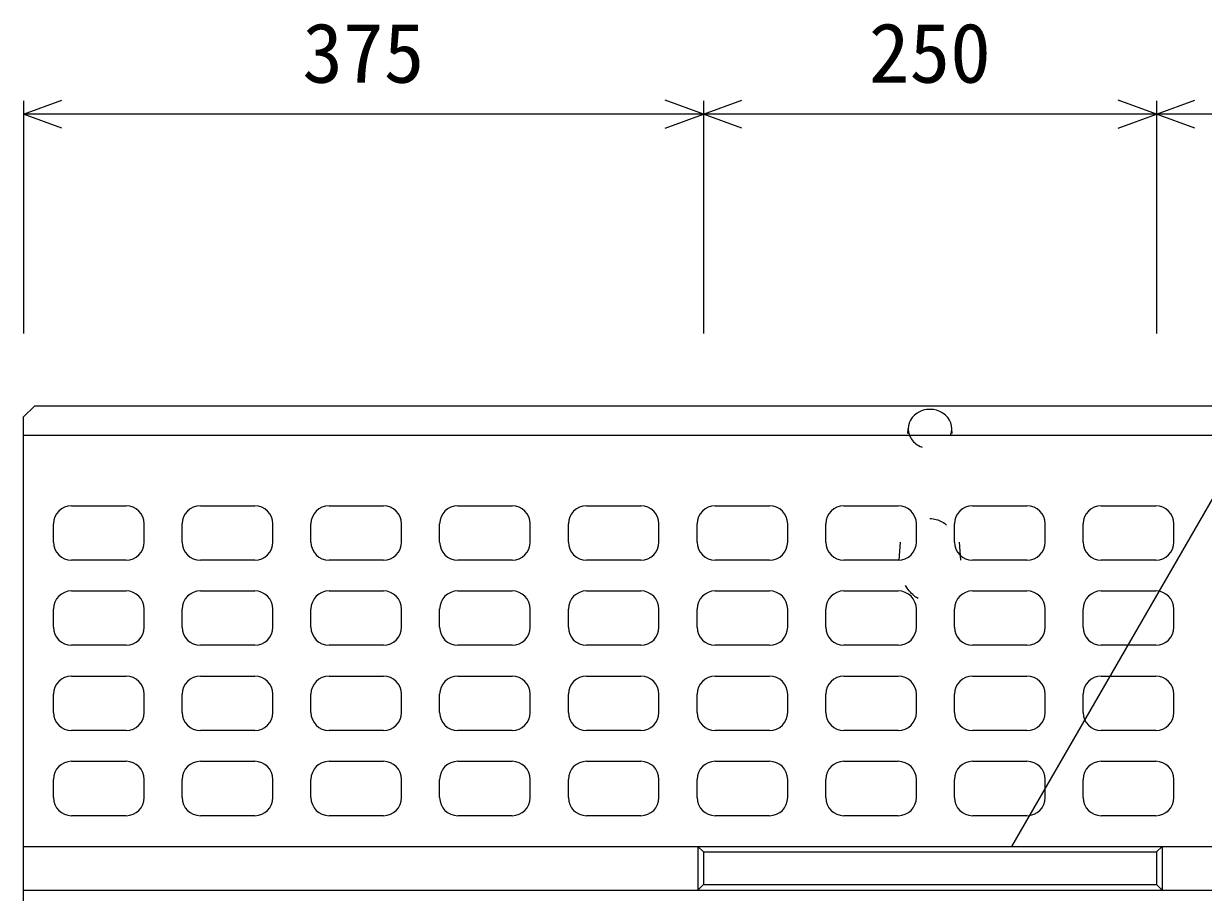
# Model space of a CAD drawing. Units: millimetres, scale not verified. Extents: x -12600 to 12600, y -5940 to 5940.
# Drawn here: x -10754 to -10103, y -4989 to -4509 of the extents above; entities that cross this region are included whole.
import ezdxf
from ezdxf.enums import TextEntityAlignment as Align

# ---------------------------------------------------------------- set-up
doc = ezdxf.new("R2010")
doc.units = ezdxf.units.MM
doc.header["$LTSCALE"] = 40
doc.linetypes.add('DOTTED', pattern=[1.75, 0.25, -1.5])
for name, color, linetype, lineweight in [('0-0_DIM', 7, 'Continuous', 25), ('0-2_HATCH', 6, 'Continuous', 25), ('0-5_OUTLINE', 3, 'Continuous', 25), ('0-6_OUTLINE2', 4, 'DOTTED', 25)]:
    doc.layers.add(name, color=color, linetype=linetype, lineweight=lineweight)
doc.styles.add('ＭＳ ゴシック', font='')
doc.styles.get('ＭＳ ゴシック').set_extended_font_data('MS Gothic')

msp = doc.modelspace()

# ---------------------------------------------------------------- linework, layer by layer
at = {"layer": '0-0_DIM'}
for p, q in [((-10754.31, -4552.02), (-10754.31, -4680.52)), ((-10379.31, -4552.02), (-10379.31, -4680.52)), ((-10129.31, -4552.02), (-10129.31, -4680.52)), ((-10209.2, -4963.52), (-10048.56, -4685.28))]:
    msp.add_line(p, q, dxfattribs=at)
for points in [[(-10733.17, -4567.21), (-10754.31, -4559.52), (-10733.17, -4551.82)], [(-10400.46, -4567.21), (-10379.31, -4559.52), (-10400.46, -4551.82)], [(-10358.17, -4567.21), (-10379.31, -4559.52), (-10358.17, -4551.82)], [(-10150.46, -4567.21), (-10129.31, -4559.52), (-10150.46, -4551.82)], [(-10108.17, -4567.21), (-10129.31, -4559.52), (-10108.17, -4551.82)], [(-8754.31, -4559.52), (-9129.31, -4559.52), (-9379.31, -4559.52), (-10129.31, -4559.52), (-10379.31, -4559.52), (-10754.31, -4559.52)]]:
    msp.add_lwpolyline(points, dxfattribs=at)
at = {"layer": '0-2_HATCH'}
for p, q in [((-10727.81, -4775.52), (-10697.81, -4775.52)), ((-10656.81, -4775.52), (-10626.81, -4775.52)), ((-10585.81, -4775.52), (-10555.81, -4775.52)), ((-10514.81, -4775.52), (-10484.81, -4775.52)), ((-10443.81, -4775.52), (-10413.81, -4775.52)), ((-10372.81, -4775.52), (-10342.81, -4775.52)), ((-10301.81, -4775.52), (-10271.81, -4775.52)), ((-10230.81, -4775.52), (-10200.81, -4775.52)), ((-10159.81, -4775.52), (-10129.81, -4775.52)), ((-10737.81, -4795.52), (-10737.81, -4785.52)), ((-10687.81, -4795.52), (-10687.81, -4785.52)), ((-10666.81, -4795.52), (-10666.81, -4785.52)), ((-10616.81, -4795.52), (-10616.81, -4785.52)), ((-10595.81, -4795.52), (-10595.81, -4785.52)), ((-10545.81, -4795.52), (-10545.81, -4785.52)), ((-10524.81, -4795.52), (-10524.81, -4785.52)), ((-10474.81, -4795.52), (-10474.81, -4785.52)), ((-10453.81, -4795.52), (-10453.81, -4785.52)), ((-10403.81, -4795.52), (-10403.81, -4785.52)), ((-10382.81, -4795.52), (-10382.81, -4785.52)), ((-10332.81, -4795.52), (-10332.81, -4785.52)), ((-10311.81, -4795.52), (-10311.81, -4785.52)), ((-10261.81, -4795.52), (-10261.81, -4785.52)), ((-10240.81, -4795.52), (-10240.81, -4785.52)), ((-10190.81, -4795.52), (-10190.81, -4785.52)), ((-10169.81, -4795.52), (-10169.81, -4785.52)), ((-10119.81, -4795.52), (-10119.81, -4785.52)), ((-10697.81, -4805.52), (-10727.81, -4805.52)), ((-10626.81, -4805.52), (-10656.81, -4805.52)), ((-10555.81, -4805.52), (-10585.81, -4805.52)), ((-10484.81, -4805.52), (-10514.81, -4805.52)), ((-10413.81, -4805.52), (-10443.81, -4805.52)), ((-10342.81, -4805.52), (-10372.81, -4805.52)), ((-10271.81, -4805.52), (-10301.81, -4805.52)), ((-10200.81, -4805.52), (-10230.81, -4805.52)), ((-10129.81, -4805.52), (-10159.81, -4805.52)), ((-10727.81, -4822.52), (-10697.81, -4822.52)), ((-10656.81, -4822.52), (-10626.81, -4822.52)), ((-10585.81, -4822.52), (-10555.81, -4822.52)), ((-10514.81, -4822.52), (-10484.81, -4822.52)), ((-10443.81, -4822.52), (-10413.81, -4822.52)), ((-10372.81, -4822.52), (-10342.81, -4822.52)), ((-10301.81, -4822.52), (-10271.81, -4822.52)), ((-10230.81, -4822.52), (-10200.81, -4822.52)), ((-10159.81, -4822.52), (-10129.81, -4822.52)), ((-10737.81, -4842.52), (-10737.81, -4832.52)), ((-10687.81, -4842.52), (-10687.81, -4832.52)), ((-10666.81, -4842.52), (-10666.81, -4832.52)), ((-10616.81, -4842.52), (-10616.81, -4832.52)), ((-10595.81, -4842.52), (-10595.81, -4832.52)), ((-10545.81, -4842.52), (-10545.81, -4832.52)), ((-10524.81, -4842.52), (-10524.81, -4832.52)), ((-10474.81, -4842.52), (-10474.81, -4832.52)), ((-10453.81, -4842.52), (-10453.81, -4832.52)), ((-10403.81, -4842.52), (-10403.81, -4832.52)), ((-10382.81, -4842.52), (-10382.81, -4832.52)), ((-10332.81, -4842.52), (-10332.81, -4832.52)), ((-10311.81, -4842.52), (-10311.81, -4832.52)), ((-10261.81, -4842.52), (-10261.81, -4832.52)), ((-10240.81, -4842.52), (-10240.81, -4832.52)), ((-10190.81, -4842.52), (-10190.81, -4832.52)), ((-10169.81, -4842.52), (-10169.81, -4832.52)), ((-10119.81, -4842.52), (-10119.81, -4832.52)), ((-10697.81, -4852.52), (-10727.81, -4852.52)), ((-10626.81, -4852.52), (-10656.81, -4852.52)), ((-10555.81, -4852.52), (-10585.81, -4852.52)), ((-10484.81, -4852.52), (-10514.81, -4852.52)), ((-10413.81, -4852.52), (-10443.81, -4852.52)), ((-10342.81, -4852.52), (-10372.81, -4852.52)), ((-10271.81, -4852.52), (-10301.81, -4852.52)), ((-10200.81, -4852.52), (-10230.81, -4852.52)), ((-10129.81, -4852.52), (-10159.81, -4852.52)), ((-10727.81, -4869.52), (-10697.81, -4869.52)), ((-10656.81, -4869.52), (-10626.81, -4869.52)), ((-10585.81, -4869.52), (-10555.81, -4869.52)), ((-10514.81, -4869.52), (-10484.81, -4869.52)), ((-10443.81, -4869.52), (-10413.81, -4869.52)), ((-10372.81, -4869.52), (-10342.81, -4869.52)), ((-10301.81, -4869.52), (-10271.81, -4869.52)), ((-10230.81, -4869.52), (-10200.81, -4869.52)), ((-10159.81, -4869.52), (-10129.81, -4869.52)), ((-10737.81, -4889.52), (-10737.81, -4879.52)), ((-10687.81, -4889.52), (-10687.81, -4879.52)), ((-10666.81, -4889.52), (-10666.81, -4879.52)), ((-10616.81, -4889.52), (-10616.81, -4879.52)), ((-10595.81, -4889.52), (-10595.81, -4879.52)), ((-10545.81, -4889.52), (-10545.81, -4879.52)), ((-10524.81, -4889.52), (-10524.81, -4879.52)), ((-10474.81, -4889.52), (-10474.81, -4879.52)), ((-10453.81, -4889.52), (-10453.81, -4879.52)), ((-10403.81, -4889.52), (-10403.81, -4879.52)), ((-10382.81, -4889.52), (-10382.81, -4879.52)), ((-10332.81, -4889.52), (-10332.81, -4879.52)), ((-10311.81, -4889.52), (-10311.81, -4879.52)), ((-10261.81, -4889.52), (-10261.81, -4879.52)), ((-10240.81, -4889.52), (-10240.81, -4879.52)), ((-10190.81, -4889.52), (-10190.81, -4879.52)), ((-10169.81, -4889.52), (-10169.81, -4879.52)), ((-10119.81, -4889.52), (-10119.81, -4879.52)), ((-10697.81, -4899.52), (-10727.81, -4899.52)), ((-10626.81, -4899.52), (-10656.81, -4899.52)), ((-10555.81, -4899.52), (-10585.81, -4899.52)), ((-10484.81, -4899.52), (-10514.81, -4899.52)), ((-10413.81, -4899.52), (-10443.81, -4899.52)), ((-10342.81, -4899.52), (-10372.81, -4899.52)), ((-10271.81, -4899.52), (-10301.81, -4899.52)), ((-10200.81, -4899.52), (-10230.81, -4899.52)), ((-10129.81, -4899.52), (-10159.81, -4899.52)), ((-10727.81, -4916.52), (-10697.81, -4916.52)), ((-10656.81, -4916.52), (-10626.81, -4916.52)), ((-10585.81, -4916.52), (-10555.81, -4916.52)), ((-10514.81, -4916.52), (-10484.81, -4916.52)), ((-10443.81, -4916.52), (-10413.81, -4916.52)), ((-10372.81, -4916.52), (-10342.81, -4916.52)), ((-10301.81, -4916.52), (-10271.81, -4916.52)), ((-10230.81, -4916.52), (-10200.81, -4916.52)), ((-10159.81, -4916.52), (-10129.81, -4916.52)), ((-10737.81, -4936.52), (-10737.81, -4926.52)), ((-10687.81, -4936.52), (-10687.81, -4926.52)), ((-10666.81, -4936.52), (-10666.81, -4926.52)), ((-10616.81, -4936.52), (-10616.81, -4926.52)), ((-10595.81, -4936.52), (-10595.81, -4926.52)), ((-10545.81, -4936.52), (-10545.81, -4926.52)), ((-10524.81, -4936.52), (-10524.81, -4926.52)), ((-10474.81, -4936.52), (-10474.81, -4926.52)), ((-10453.81, -4936.52), (-10453.81, -4926.52)), ((-10403.81, -4936.52), (-10403.81, -4926.52)), ((-10382.81, -4936.52), (-10382.81, -4926.52)), ((-10332.81, -4936.52), (-10332.81, -4926.52)), ((-10311.81, -4936.52), (-10311.81, -4926.52)), ((-10261.81, -4936.52), (-10261.81, -4926.52)), ((-10240.81, -4936.52), (-10240.81, -4926.52)), ((-10190.81, -4936.52), (-10190.81, -4926.52)), ((-10169.81, -4936.52), (-10169.81, -4926.52)), ((-10119.81, -4936.52), (-10119.81, -4926.52)), ((-10697.81, -4946.52), (-10727.81, -4946.52)), ((-10626.81, -4946.52), (-10656.81, -4946.52)), ((-10555.81, -4946.52), (-10585.81, -4946.52)), ((-10484.81, -4946.52), (-10514.81, -4946.52)), ((-10413.81, -4946.52), (-10443.81, -4946.52)), ((-10342.81, -4946.52), (-10372.81, -4946.52)), ((-10271.81, -4946.52), (-10301.81, -4946.52)), ((-10200.81, -4946.52), (-10230.81, -4946.52)), ((-10129.81, -4946.52), (-10159.81, -4946.52))]:
    msp.add_line(p, q, dxfattribs=at)
for centre, start, end in [((-10727.81, -4785.52), 90, 180), ((-10697.81, -4785.52), 0, 90), ((-10656.81, -4785.52), 90, 180), ((-10626.81, -4785.52), 0, 90), ((-10585.81, -4785.52), 90, 180), ((-10555.81, -4785.52), 0, 90), ((-10514.81, -4785.52), 90, 180), ((-10484.81, -4785.52), 0, 90), ((-10443.81, -4785.52), 90, 180), ((-10413.81, -4785.52), 0, 90), ((-10372.81, -4785.52), 90, 180), ((-10342.81, -4785.52), 0, 90), ((-10301.81, -4785.52), 90, 180), ((-10271.81, -4785.52), 0, 90), ((-10230.81, -4785.52), 90, 180), ((-10200.81, -4785.52), 0, 90), ((-10159.81, -4785.52), 90, 180), ((-10129.81, -4785.52), 0, 90), ((-10727.81, -4795.52), 180, 270), ((-10697.81, -4795.52), 270, 0), ((-10656.81, -4795.52), 180, 270), ((-10626.81, -4795.52), 270, 0), ((-10585.81, -4795.52), 180, 270), ((-10555.81, -4795.52), 270, 0), ((-10514.81, -4795.52), 180, 270), ((-10484.81, -4795.52), 270, 0), ((-10443.81, -4795.52), 180, 270), ((-10413.81, -4795.52), 270, 0), ((-10372.81, -4795.52), 180, 270), ((-10342.81, -4795.52), 270, 0), ((-10301.81, -4795.52), 180, 270), ((-10271.81, -4795.52), 270, 0), ((-10230.81, -4795.52), 180, 270), ((-10200.81, -4795.52), 270, 0), ((-10159.81, -4795.52), 180, 270), ((-10129.81, -4795.52), 270, 0), ((-10727.81, -4832.52), 90, 180), ((-10697.81, -4832.52), 0, 90), ((-10656.81, -4832.52), 90, 180), ((-10626.81, -4832.52), 0, 90), ((-10585.81, -4832.52), 90, 180), ((-10555.81, -4832.52), 0, 90), ((-10514.81, -4832.52), 90, 180), ((-10484.81, -4832.52), 0, 90), ((-10443.81, -4832.52), 90, 180), ((-10413.81, -4832.52), 0, 90), ((-10372.81, -4832.52), 90, 180), ((-10342.81, -4832.52), 0, 90), ((-10301.81, -4832.52), 90, 180), ((-10271.81, -4832.52), 0, 90), ((-10230.81, -4832.52), 90, 180), ((-10200.81, -4832.52), 0, 90), ((-10159.81, -4832.52), 90, 180), ((-10129.81, -4832.52), 0, 90), ((-10727.81, -4842.52), 180, 270), ((-10697.81, -4842.52), 270, 0), ((-10656.81, -4842.52), 180, 270), ((-10626.81, -4842.52), 270, 0), ((-10585.81, -4842.52), 180, 270), ((-10555.81, -4842.52), 270, 0), ((-10514.81, -4842.52), 180, 270), ((-10484.81, -4842.52), 270, 0), ((-10443.81, -4842.52), 180, 270), ((-10413.81, -4842.52), 270, 0), ((-10372.81, -4842.52), 180, 270), ((-10342.81, -4842.52), 270, 0), ((-10301.81, -4842.52), 180, 270), ((-10271.81, -4842.52), 270, 0), ((-10230.81, -4842.52), 180, 270), ((-10200.81, -4842.52), 270, 0), ((-10159.81, -4842.52), 180, 270), ((-10129.81, -4842.52), 270, 0), ((-10727.81, -4879.52), 90, 180), ((-10697.81, -4879.52), 0, 90), ((-10656.81, -4879.52), 90, 180), ((-10626.81, -4879.52), 0, 90), ((-10585.81, -4879.52), 90, 180), ((-10555.81, -4879.52), 0, 90), ((-10514.81, -4879.52), 90, 180), ((-10484.81, -4879.52), 0, 90), ((-10443.81, -4879.52), 90, 180), ((-10413.81, -4879.52), 0, 90), ((-10372.81, -4879.52), 90, 180), ((-10342.81, -4879.52), 0, 90), ((-10301.81, -4879.52), 90, 180), ((-10271.81, -4879.52), 0, 90), ((-10230.81, -4879.52), 90, 180), ((-10200.81, -4879.52), 0, 90), ((-10159.81, -4879.52), 90, 180), ((-10129.81, -4879.52), 0, 90), ((-10727.81, -4889.52), 180, 270), ((-10697.81, -4889.52), 270, 0), ((-10656.81, -4889.52), 180, 270), ((-10626.81, -4889.52), 270, 0), ((-10585.81, -4889.52), 180, 270), ((-10555.81, -4889.52), 270, 0), ((-10514.81, -4889.52), 180, 270), ((-10484.81, -4889.52), 270, 0), ((-10443.81, -4889.52), 180, 270), ((-10413.81, -4889.52), 270, 0), ((-10372.81, -4889.52), 180, 270), ((-10342.81, -4889.52), 270, 0), ((-10301.81, -4889.52), 180, 270), ((-10271.81, -4889.52), 270, 0), ((-10230.81, -4889.52), 180, 270), ((-10200.81, -4889.52), 270, 0), ((-10159.81, -4889.52), 180, 270), ((-10129.81, -4889.52), 270, 0), ((-10727.81, -4926.52), 90, 180), ((-10697.81, -4926.52), 0, 90), ((-10656.81, -4926.52), 90, 180), ((-10626.81, -4926.52), 0, 90), ((-10585.81, -4926.52), 90, 180), ((-10555.81, -4926.52), 0, 90), ((-10514.81, -4926.52), 90, 180), ((-10484.81, -4926.52), 0, 90), ((-10443.81, -4926.52), 90, 180), ((-10413.81, -4926.52), 0, 90), ((-10372.81, -4926.52), 90, 180), ((-10342.81, -4926.52), 0, 90), ((-10301.81, -4926.52), 90, 180), ((-10271.81, -4926.52), 0, 90), ((-10230.81, -4926.52), 90, 180), ((-10200.81, -4926.52), 0, 90), ((-10159.81, -4926.52), 90, 180), ((-10129.81, -4926.52), 0, 90), ((-10727.81, -4936.52), 180, 270), ((-10697.81, -4936.52), 270, 0), ((-10656.81, -4936.52), 180, 270), ((-10626.81, -4936.52), 270, 0), ((-10585.81, -4936.52), 180, 270), ((-10555.81, -4936.52), 270, 0), ((-10514.81, -4936.52), 180, 270), ((-10484.81, -4936.52), 270, 0), ((-10443.81, -4936.52), 180, 270), ((-10413.81, -4936.52), 270, 0), ((-10372.81, -4936.52), 180, 270), ((-10342.81, -4936.52), 270, 0), ((-10301.81, -4936.52), 180, 270), ((-10271.81, -4936.52), 270, 0), ((-10230.81, -4936.52), 180, 270), ((-10200.81, -4936.52), 270, 0), ((-10159.81, -4936.52), 180, 270), ((-10129.81, -4936.52), 270, 0)]:
    msp.add_arc(centre, 10, start, end, dxfattribs=at)
at = {"layer": '0-5_OUTLINE'}
for p, q in [((-10754.31, -4726.52), (-10748.31, -4720.52)), ((-8760.31, -4720.52), (-10748.31, -4720.52)), ((-10754.31, -5224.52), (-10754.31, -4726.52)), ((-10754.31, -4736.52), (-8754.31, -4736.52)), ((-10129.31, -4966.52), (-10126.31, -4963.52)), ((-10379.31, -4966.52), (-10129.31, -4966.52)), ((-10379.31, -4966.52), (-10379.31, -4984.52)), ((-10129.31, -4966.52), (-10129.31, -4984.52)), ((-10379.31, -4984.52), (-10129.31, -4984.52)), ((-10129.31, -4984.52), (-10126.31, -4987.52)), ((-10382.31, -4987.52), (-10126.31, -4987.52))]:
    msp.add_line(p, q, dxfattribs=at)
for points in [[(-10382.31, -4963.52), (-10382.31, -4987.52), (-10379.31, -4984.52)], [(-10379.31, -4966.52), (-10382.31, -4963.52), (-10126.31, -4963.52), (-10126.31, -4987.52)]]:
    msp.add_lwpolyline(points, dxfattribs=at)
at = {"layer": '0-6_OUTLINE2'}
for p, q in [((-10271.31, -4805.52), (-10266.31, -4733.12)), ((-10237.31, -4805.52), (-10242.31, -4733.12))]:
    msp.add_line(p, q, dxfattribs=at)
at = {"layer": '0-6_OUTLINE2', "linetype": 'Continuous'}
for p, q in [((-10754.31, -4963.52), (-8754.31, -4963.52)), ((-10754.31, -4987.52), (-8754.31, -4987.52))]:
    msp.add_line(p, q, dxfattribs=at)
msp.add_ellipse((-10254.31, -4733.12), major_axis=(12, 0), ratio=0.9, start_param=5.962924, end_param=9.74504, dxfattribs=at)
at = {"layer": '0-6_OUTLINE2'}
msp.add_ellipse((-10254.31, -4733.12), major_axis=(12, 0), ratio=0.9, start_param=3.461854, end_param=5.962924, dxfattribs=at)
msp.add_ellipse((-10254.31, -4805.52), major_axis=(0, 22.95), ratio=0.740741, dxfattribs=at)

# ---------------------------------------------------------------- texts
at = {"layer": '0-0_DIM', "style": 'ＭＳ ゴシック'}
for s, p in [('375', (-10600.56, -4552.02)), ('250', (-10288.06, -4552.02))]:
    msp.add_text(s, height=32.99, dxfattribs=at).set_placement(p, align=Align.BOTTOM_LEFT)

doc.saveas('drawing.dxf')
